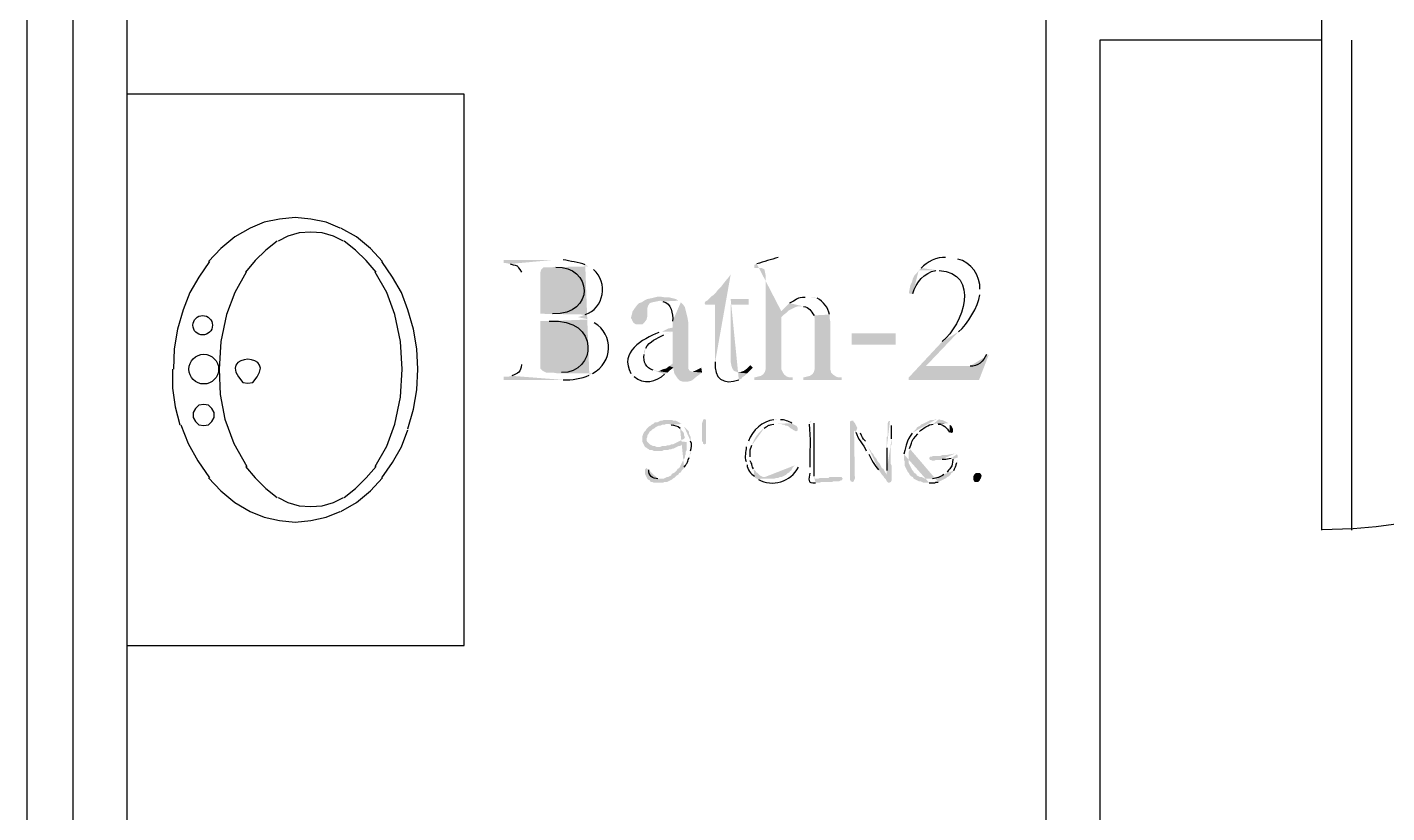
# Model space of a CAD drawing. Header units: inches. Extents: x -167 to 6071, y -6287 to -2731.
# Drawn here: x 790.4 to 879.2, y -5926.6 to -5875.2 of the extents above; entities that cross this region are included whole.
import ezdxf

# ---------------------------------------------------------------- set-up
doc = ezdxf.new("R2010")
doc.units = ezdxf.units.IN
doc.header["$LTSCALE"] = 96
doc.header["$MEASUREMENT"] = 0
doc.layers.add('PDF_Geometry', color=7, linetype='Continuous', true_color=0x4a4a4a)
doc.layers.add('PDF_Solid Fills', color=7, linetype='Continuous')

msp = doc.modelspace()

# ---------------------------------------------------------------- hatches: boundary and pattern name
at = {"layer": 'PDF_Solid Fills', "transparency": 33554559}
h = msp.add_hatch(color=256, dxfattribs=at)
h.paths.add_polyline_path([(839.637, -5890.229), (839.423, -5890.282)], flags=0)
h.paths.add_polyline_path([(838.037, -5890.709), (837.877, -5890.762), (837.877, -5890.975), (838.357, -5890.975), (838.463, -5891.029), (838.517, -5891.029), (838.57, -5891.242), (838.623, -5891.509), (838.623, -5897.535), (838.57, -5897.749), (838.463, -5897.909), (838.303, -5898.015), (837.877, -5898.122), (837.877, -5898.282), (840.383, -5898.282), (840.383, -5898.122), (840.17, -5898.122), (840.01, -5898.069), (839.85, -5897.962), (839.743, -5897.802), (839.637, -5897.589), (839.637, -5894.175), (839.743, -5894.069), (839.957, -5893.909), (839.637, -5893.802)], flags=0)
h = msp.add_hatch(color=256, dxfattribs=at)
h.paths.add_polyline_path([(824.81, -5890.442), (821.503, -5890.442), (821.503, -5890.655), (821.663, -5890.655), (821.93, -5890.709)], flags=0)
h.paths.add_polyline_path([(822.677, -5891.242), (822.677, -5897.269)], flags=0)
h.paths.add_polyline_path([(822.037, -5898.015), (821.823, -5898.069), (821.503, -5898.069), (821.503, -5898.282), (825.397, -5898.282)], flags=0)
h.paths.add_polyline_path([(827.103, -5897.962), (827.317, -5897.855), (825.023, -5897.855), (824.703, -5897.802), (824.277, -5897.802), (824.063, -5897.695), (823.903, -5897.535), (823.903, -5894.442), (824.437, -5894.442), (827.05, -5894.335), (826.837, -5894.282), (826.57, -5894.229), (826.357, -5894.175), (826.57, -5894.122), (826.837, -5894.015), (823.903, -5893.962), (823.903, -5891.295), (823.957, -5891.082), (824.117, -5890.922), (824.597, -5890.922), (827.05, -5890.869), (826.837, -5890.762)], flags=0)
h.paths.add_polyline_path([(825.397, -5890.442), (825.13, -5890.442)], flags=0)
h = msp.add_hatch(color=256, dxfattribs=at)
h.paths.add_polyline_path([(827.05, -5890.869), (824.597, -5890.922), (824.917, -5890.922)], flags=0)
h.paths.add_polyline_path([(824.703, -5893.962), (823.903, -5893.962), (826.837, -5894.015)], flags=0)
h.paths.add_polyline_path([(827.37, -5891.082), (827.21, -5890.975)], flags=0)
h = msp.add_hatch(color=256, dxfattribs=at)
h.paths.add_polyline_path([(850.463, -5890.282), (850.357, -5890.282)], flags=0)
h.paths.add_polyline_path([(848.757, -5890.975), (848.597, -5891.135), (849.93, -5891.135)], flags=0)
h.paths.add_polyline_path([(850.143, -5895.775), (847.957, -5898.122), (849.077, -5897.375), (851.21, -5895.135)], flags=0)
h.paths.add_polyline_path([(852.597, -5892.735), (852.597, -5892.362)], flags=0)
h.paths.add_polyline_path([(851.157, -5890.389), (850.73, -5890.282)], flags=0)
h = msp.add_hatch(color=256, dxfattribs=at)
h.paths.add_polyline_path([(848.597, -5891.135), (848.49, -5891.295), (848.33, -5891.455), (848.223, -5891.669), (848.17, -5891.882), (848.063, -5892.095), (848.01, -5892.362), (847.957, -5892.629), (848.223, -5892.682), (848.223, -5892.629)], flags=0)
h.paths.add_polyline_path([(849.717, -5891.135), (849.93, -5891.135)], flags=0)
h = msp.add_hatch(color=256, dxfattribs=at)
h.paths.add_polyline_path([(836.33, -5891.402), (836.17, -5891.615), (836.117, -5891.669), (835.903, -5891.935), (835.743, -5892.149), (835.53, -5892.362), (835.37, -5892.575), (835.21, -5892.735), (835.05, -5892.842), (834.783, -5893.109), (834.677, -5893.162), (834.623, -5893.269), (834.677, -5893.375), (835.317, -5893.375), (835.317, -5897.109)], flags=0)
h.paths.add_polyline_path([(836.863, -5898.282), (837.077, -5898.175), (837.077, -5898.122), (837.237, -5898.015), (837.397, -5897.855), (836.81, -5897.802), (836.703, -5897.749), (836.543, -5897.695), (836.437, -5897.535), (836.383, -5897.375), (836.33, -5897.109), (836.33, -5893.375), (837.503, -5893.375), (837.503, -5893.002), (836.33, -5893.002)], flags=0)
for points in [[(831.743, -5892.842), (831.583, -5892.842), (831.157, -5892.949), (830.89, -5893.002), (830.677, -5893.109), (830.517, -5893.215), (830.357, -5893.269), (830.197, -5893.429), (830.037, -5893.642), (829.93, -5893.802), (829.877, -5894.015), (829.823, -5894.229), (829.877, -5894.335), (829.983, -5894.549), (830.143, -5894.655), (830.57, -5894.655), (830.73, -5894.495), (830.837, -5894.335), (830.89, -5894.122), (830.89, -5893.589), (830.943, -5893.429), (831.05, -5893.269), (831.21, -5893.215), (831.743, -5893.109), (832.917, -5893.109), (832.757, -5893.002), (832.33, -5892.895), (832.063, -5892.895)], [(840.01, -5893.429), (839.637, -5893.802), (839.957, -5893.909), (840.117, -5893.749), (840.543, -5893.535), (840.703, -5893.482), (840.917, -5893.482)], [(837.61, -5897.322), (837.397, -5897.535), (837.183, -5897.695), (837.023, -5897.749), (836.81, -5897.802), (837.397, -5897.855), (837.557, -5897.695), (837.77, -5897.482)], [(832.33, -5897.375), (832.117, -5897.535), (831.903, -5897.589), (831.69, -5897.695), (831.53, -5897.695), (832.223, -5897.802), (832.383, -5897.642), (832.597, -5897.482)], [(832.223, -5900.895), (831.957, -5900.895), (831.85, -5900.949), (831.743, -5900.949), (831.53, -5901.055), (831.37, -5901.055), (831.263, -5901.162), (831.157, -5901.215), (831.103, -5901.269), (830.997, -5901.322), (830.89, -5901.429), (830.837, -5901.482), (830.783, -5901.589), (830.677, -5901.695), (830.623, -5901.802), (830.57, -5901.962), (830.57, -5902.335), (830.623, -5902.442), (830.677, -5902.549), (830.73, -5902.655), (831.637, -5902.655), (831.477, -5902.655), (831.37, -5902.602), (831.263, -5902.602), (831.05, -5902.495), (830.997, -5902.442), (830.89, -5902.335), (830.837, -5902.229), (830.837, -5902.122), (830.89, -5902.015), (830.89, -5901.909), (830.997, -5901.749), (831.05, -5901.642), (831.157, -5901.589), (831.263, -5901.482), (831.37, -5901.429), (831.423, -5901.375), (831.637, -5901.269), (831.743, -5901.269), (831.85, -5901.215), (832.01, -5901.215), (832.117, -5901.162), (833.13, -5901.162), (833.023, -5901.109), (832.97, -5901.055), (832.757, -5900.949), (832.597, -5900.949), (832.49, -5900.895), (832.383, -5900.895)], [(834.73, -5901.109), (834.73, -5902.442), (834.623, -5902.495), (834.517, -5902.442), (834.517, -5902.335), (834.463, -5902.282), (834.463, -5901.109), (834.517, -5900.949), (834.517, -5900.895), (834.623, -5900.842), (834.73, -5900.895)], [(840.383, -5901.162), (839.37, -5901.162), (839.637, -5901.162), (839.743, -5901.215), (839.85, -5901.215), (839.903, -5901.269), (840.01, -5901.269), (840.117, -5901.322), (840.223, -5901.429), (840.33, -5901.482), (840.383, -5901.535), (840.597, -5901.642), (840.703, -5901.589), (840.703, -5901.429), (840.65, -5901.322), (840.597, -5901.269), (840.49, -5901.215)], [(844.223, -5900.949), (844.117, -5901.002), (844.117, -5904.789), (844.17, -5904.895), (844.277, -5904.949), (844.383, -5904.895), (844.383, -5904.842), (844.437, -5904.735), (844.383, -5901.535), (844.597, -5901.429), (844.543, -5901.322), (844.49, -5901.215), (844.437, -5901.109), (844.383, -5901.055), (844.33, -5900.949)], [(832.97, -5902.282), (832.543, -5902.495), (832.437, -5902.495), (832.33, -5902.549), (832.223, -5902.549), (832.063, -5902.602), (831.85, -5902.602), (831.743, -5902.655), (830.73, -5902.655), (830.837, -5902.709), (830.89, -5902.762), (830.997, -5902.815), (831.05, -5902.869), (831.21, -5902.869), (831.317, -5902.922), (831.85, -5902.922), (831.957, -5902.869), (832.223, -5902.869), (832.33, -5902.815), (832.437, -5902.815), (832.543, -5902.762), (832.597, -5902.762), (832.917, -5902.602), (833.023, -5902.602), (833.13, -5902.495), (833.343, -5902.389), (833.397, -5902.335)], [(852.383, -5904.949), (852.277, -5904.949), (852.223, -5904.895), (852.17, -5904.789), (852.17, -5904.575), (852.223, -5904.469), (852.33, -5904.362), (852.597, -5904.362), (852.65, -5904.415), (852.703, -5904.522), (852.703, -5904.575), (852.65, -5904.735), (852.597, -5904.789), (852.597, -5904.842), (852.49, -5904.949)], [(843.423, -5904.629), (842.783, -5904.629), (842.73, -5904.682), (842.143, -5904.682), (842.037, -5904.735), (841.77, -5904.735), (843.637, -5904.735), (843.583, -5904.629), (843.53, -5904.629)]]:
    msp.add_hatch(color=256, dxfattribs=at).paths.add_polyline_path(points)
h = msp.add_hatch(color=256, dxfattribs=at)
h.paths.add_polyline_path([(841.343, -5892.842), (841.183, -5892.895)], flags=0)
h.paths.add_polyline_path([(840.17, -5893.269), (840.01, -5893.429), (840.917, -5893.482), (841.077, -5893.482)], flags=0)
h.paths.add_polyline_path([(841.77, -5894.069), (841.823, -5894.335), (841.823, -5897.535), (841.77, -5897.749), (841.663, -5897.909), (841.503, -5898.015), (841.077, -5898.122), (841.077, -5898.282), (843.583, -5898.282), (843.583, -5898.122), (843.37, -5898.122), (843.21, -5898.069), (843.05, -5897.962), (842.89, -5897.802), (842.837, -5897.589), (842.837, -5894.495), (842.783, -5894.229), (842.783, -5894.015)], flags=0)
h.paths.add_polyline_path([(841.983, -5892.949), (841.77, -5892.895), (841.557, -5892.895)], flags=0)
h = msp.add_hatch(color=256, dxfattribs=at)
h.paths.add_polyline_path([(832.917, -5893.109), (831.743, -5893.109), (831.903, -5893.162)], flags=0)
h.paths.add_polyline_path([(832.543, -5894.442), (832.543, -5894.869), (832.277, -5894.922), (831.85, -5895.135), (832.543, -5895.135), (832.543, -5897.215), (832.33, -5897.375), (832.597, -5897.482), (832.597, -5897.589), (832.65, -5897.855), (832.863, -5898.175), (833.023, -5898.335), (833.183, -5898.389), (833.557, -5898.389), (833.77, -5898.335), (833.983, -5898.175), (834.09, -5898.069), (834.25, -5897.962), (834.463, -5897.802), (833.823, -5897.749), (833.663, -5897.695), (833.557, -5897.535), (833.557, -5894.495), (833.503, -5894.175), (833.45, -5893.962), (833.397, -5893.749), (833.343, -5893.535), (833.237, -5893.375), (833.077, -5893.215)], flags=0)
h = msp.add_hatch(color=256, dxfattribs=at)
h.paths.add_polyline_path([(827.05, -5894.335), (824.437, -5894.442), (824.49, -5894.442)], flags=0)
h.paths.add_polyline_path([(825.29, -5897.802), (825.023, -5897.855), (827.317, -5897.855)], flags=0)
h.paths.add_polyline_path([(827.423, -5894.549), (827.263, -5894.442)], flags=0)
h = msp.add_hatch(color=256, dxfattribs=at)
h.paths.add_polyline_path([(831.85, -5895.135), (831.637, -5895.189)], flags=0)
h.paths.add_polyline_path([(829.823, -5897.855), (829.983, -5898.069), (830.037, -5898.069)], flags=0)
h.paths.add_polyline_path([(832.01, -5897.909), (832.223, -5897.802), (831.53, -5897.695), (831.263, -5897.642)], flags=0)
h.paths.add_polyline_path([(830.677, -5896.629), (830.677, -5896.415), (830.783, -5896.202)], flags=0)
h.paths.add_polyline_path([(831.957, -5895.349), (832.223, -5895.242), (832.543, -5895.135)], flags=0)
h = msp.add_hatch(color=256, dxfattribs=at)
h.paths.add_polyline_path([(853.077, -5896.575), (853.023, -5896.629)], flags=0)
h.paths.add_polyline_path([(851.957, -5897.375), (849.077, -5897.375), (847.957, -5898.122), (847.957, -5898.282), (852.543, -5898.282), (853.183, -5896.629)], flags=0)
h = msp.add_hatch(color=256, dxfattribs=at)
h.paths.add_polyline_path([(839.37, -5900.842), (839.263, -5900.842), (839.157, -5900.895)], flags=0)
h.paths.add_polyline_path([(837.503, -5902.282), (837.45, -5902.389), (837.397, -5902.495), (837.343, -5902.655)], flags=0)
h.paths.add_polyline_path([(837.343, -5903.615), (837.343, -5903.722), (837.397, -5903.829)], flags=0)
h.paths.add_polyline_path([(837.877, -5904.575), (837.93, -5904.682), (838.037, -5904.735), (839.05, -5904.735), (838.943, -5904.735), (838.783, -5904.682), (838.677, -5904.682), (838.57, -5904.629), (838.463, -5904.629), (838.25, -5904.522), (838.197, -5904.469), (838.09, -5904.362), (837.983, -5904.309), (837.983, -5904.255), (837.877, -5904.149), (837.823, -5904.095)], flags=0)
h.paths.add_polyline_path([(837.61, -5903.562), (837.61, -5903.295)], flags=0)
h.paths.add_polyline_path([(838.517, -5901.429, 0.162278), (837.717, -5902.549)], flags=0)
h.paths.add_polyline_path([(839.157, -5901.162), (840.383, -5901.162), (840.33, -5901.109)], flags=0)
h.paths.add_polyline_path([(839.583, -5900.895), (839.477, -5900.842)], flags=0)
h = msp.add_hatch(color=256, dxfattribs=at)
h.paths.add_polyline_path([(849.77, -5900.842), (849.717, -5900.842), (849.61, -5900.895), (849.397, -5900.895), (849.29, -5900.949), (849.183, -5901.002), (848.863, -5901.162), (848.81, -5901.162), (848.703, -5901.269), (848.49, -5901.375), (848.437, -5901.482), (848.33, -5901.589), (848.277, -5901.642), (848.17, -5901.749)], flags=0)
h.paths.add_polyline_path([(847.637, -5903.135), (847.637, -5903.509), (847.69, -5903.615), (847.69, -5903.882), (847.743, -5903.989), (847.797, -5904.095), (847.85, -5904.202), (847.903, -5904.309), (847.957, -5904.362), (848.01, -5904.469), (848.117, -5904.575), (848.223, -5904.629), (848.277, -5904.735), (848.597, -5904.895), (848.703, -5904.895), (848.917, -5905.002), (849.29, -5905.002)], flags=0)
h.paths.add_polyline_path([(849.877, -5904.949), (850.303, -5904.735), (849.023, -5904.735), (848.81, -5904.629), (848.703, -5904.629), (848.49, -5904.522), (848.437, -5904.415), (848.33, -5904.362), (848.277, -5904.309), (848.223, -5904.202), (848.17, -5904.149), (848.117, -5904.042), (848.063, -5903.935), (848.01, -5903.829), (847.957, -5903.722), (847.957, -5902.975), (848.01, -5902.869), (848.01, -5902.762)], flags=0)
h.paths.add_polyline_path([(848.543, -5901.802), (848.597, -5901.749), (848.65, -5901.642)], flags=0)
h.paths.add_polyline_path([(849.557, -5901.162), (849.663, -5901.162), (849.77, -5901.109), (850.517, -5901.109), (850.463, -5901.055), (850.143, -5900.895), (850.037, -5900.895), (849.93, -5900.842)], flags=0)
h = msp.add_hatch(color=256, dxfattribs=at)
h.paths.add_polyline_path([(833.13, -5901.162), (832.223, -5901.162), (832.33, -5901.162), (832.437, -5901.215)], flags=0)
h.paths.add_polyline_path([(833.023, -5901.429), (833.077, -5901.482), (833.13, -5901.589), (833.237, -5901.695), (833.29, -5901.802), (833.29, -5901.909), (833.343, -5902.015), (833.29, -5902.122), (833.183, -5902.175), (832.97, -5902.282), (833.397, -5902.335), (833.45, -5902.335), (833.45, -5902.869), (833.397, -5902.975), (833.397, -5903.135), (833.343, -5903.242), (833.343, -5903.349), (833.29, -5903.455), (833.237, -5903.509), (833.183, -5903.615), (833.13, -5903.722), (833.077, -5903.829), (833.023, -5903.935), (832.97, -5904.042), (832.863, -5904.095), (832.81, -5904.202), (832.703, -5904.309), (832.49, -5904.415), (832.437, -5904.522), (832.223, -5904.629), (832.17, -5904.629), (831.957, -5904.735), (831.583, -5904.735), (832.49, -5904.789), (832.543, -5904.735), (832.65, -5904.682), (832.703, -5904.629), (832.81, -5904.522), (832.917, -5904.469), (832.97, -5904.362), (833.077, -5904.309), (833.13, -5904.202), (833.237, -5904.095), (833.29, -5903.989)], flags=0)
h.paths.add_polyline_path([(833.61, -5903.349), (833.663, -5903.295), (833.663, -5903.189), (833.717, -5903.082), (833.717, -5902.922)], flags=0)
h.paths.add_polyline_path([(833.717, -5902.282), (833.717, -5902.015), (833.663, -5901.909), (833.61, -5901.802), (833.61, -5901.695), (833.557, -5901.589), (833.503, -5901.535), (833.397, -5901.429), (833.343, -5901.375), (833.29, -5901.322), (833.237, -5901.215)], flags=0)
h = msp.add_hatch(color=256, dxfattribs=at)
h.paths.add_polyline_path([(841.61, -5900.949), (841.503, -5901.002), (841.45, -5901.162)], flags=0)
h.paths.add_polyline_path([(841.503, -5903.989), (841.503, -5904.362)], flags=0)
h.paths.add_polyline_path([(841.877, -5905.002), (842.09, -5905.002), (842.25, -5904.949), (842.943, -5904.949), (843.05, -5904.895), (843.423, -5904.895), (843.53, -5904.842), (843.583, -5904.842), (843.637, -5904.735), (841.77, -5904.735), (841.77, -5904.575)], flags=0)
h.paths.add_polyline_path([(841.77, -5901.109), (841.717, -5901.002)], flags=0)
h = msp.add_hatch(color=256, dxfattribs=at)
h.paths.add_polyline_path([(844.597, -5901.429), (844.383, -5901.535), (844.383, -5901.589), (844.49, -5901.695)], flags=0)
h.paths.add_polyline_path([(845.183, -5902.922), (845.237, -5903.029), (845.343, -5903.135)], flags=0)
h.paths.add_polyline_path([(845.983, -5904.149), (846.09, -5904.309), (846.197, -5904.469), (846.517, -5904.469), (846.463, -5904.362), (846.41, -5904.309), (846.357, -5904.202), (846.303, -5904.095), (846.197, -5904.042), (846.143, -5903.935), (846.09, -5903.829), (846.037, -5903.722), (845.93, -5903.615), (845.877, -5903.509), (845.823, -5903.402), (845.717, -5903.295), (845.663, -5903.189), (845.61, -5903.082), (845.557, -5903.082), (845.503, -5902.975), (845.45, -5902.869), (845.397, -5902.815), (845.343, -5902.709), (845.29, -5902.602), (845.183, -5902.389), (845.13, -5902.282)], flags=0)
h.paths.add_polyline_path([(844.81, -5901.749), (844.757, -5901.642), (844.703, -5901.535)], flags=0)
h = msp.add_hatch(color=256, dxfattribs=at)
h.paths.add_polyline_path([(846.73, -5900.949), (846.623, -5901.002), (846.57, -5901.162), (846.57, -5901.962), (846.517, -5902.015), (846.517, -5902.709)], flags=0)
h.paths.add_polyline_path([(846.517, -5904.202), (846.517, -5904.469), (846.197, -5904.469), (846.303, -5904.575), (846.357, -5904.682), (846.463, -5904.789), (846.517, -5904.895), (846.623, -5905.002), (846.677, -5905.002), (846.783, -5904.949), (846.837, -5904.842), (846.837, -5903.882), (846.783, -5903.775), (846.783, -5902.602), (846.837, -5902.495), (846.837, -5902.122)], flags=0)
h.paths.add_polyline_path([(846.837, -5901.269), (846.837, -5901.002)], flags=0)
h = msp.add_hatch(color=256, dxfattribs=at)
h.paths.add_polyline_path([(850.517, -5901.109), (849.77, -5901.109), (849.877, -5901.162)], flags=0)
h.paths.add_polyline_path([(850.623, -5901.695), (850.73, -5901.749), (850.837, -5901.695), (850.837, -5901.482), (850.783, -5901.375), (850.73, -5901.269), (850.623, -5901.215)], flags=0)
h = msp.add_hatch(color=256, dxfattribs=at)
h.paths.add_polyline_path([(850.997, -5903.082), (850.41, -5903.189), (850.143, -5903.189), (850.037, -5903.242), (849.557, -5903.242), (849.45, -5903.295), (849.343, -5903.295), (849.29, -5903.402), (849.343, -5903.509), (849.397, -5903.509), (849.503, -5903.562), (849.61, -5903.562), (849.717, -5903.509), (850.037, -5903.509), (850.143, -5903.455)], flags=0)
h.paths.add_polyline_path([(850.73, -5903.402), (850.837, -5903.402), (851.157, -5903.349), (851.157, -5903.242), (851.103, -5903.135)], flags=0)
h = msp.add_hatch(color=256, dxfattribs=at)
h.paths.add_polyline_path([(851.157, -5903.349), (850.837, -5903.402), (850.837, -5903.455)], flags=0)
h.paths.add_polyline_path([(850.463, -5904.309), (850.357, -5904.362), (850.357, -5904.415), (850.25, -5904.469)], flags=0)
h.paths.add_polyline_path([(849.503, -5904.735), (849.343, -5904.735), (850.303, -5904.735), (850.41, -5904.682), (850.463, -5904.629), (850.57, -5904.575), (850.677, -5904.469), (850.73, -5904.362), (850.837, -5904.309), (850.89, -5904.202)], flags=0)
h.paths.add_polyline_path([(851.103, -5903.669), (851.157, -5903.562), (851.157, -5903.455)], flags=0)
h = msp.add_hatch(color=256, dxfattribs=at)
h.paths.add_polyline_path([(830.837, -5904.042), (830.783, -5904.095), (830.73, -5904.149), (830.73, -5904.415), (830.783, -5904.522), (830.837, -5904.629), (830.89, -5904.735), (830.943, -5904.789), (831.05, -5904.842), (831.103, -5904.949), (831.21, -5904.949), (831.317, -5905.002), (831.903, -5905.002), (832.01, -5904.949), (832.17, -5904.949), (832.49, -5904.789), (831.583, -5904.735)], flags=0)
h.paths.add_polyline_path([(830.997, -5904.149), (830.943, -5904.042)], flags=0)
h = msp.add_hatch(color=256, dxfattribs=at)
h.paths.add_polyline_path([(840.597, -5903.829), (840.49, -5903.882), (840.383, -5903.989), (840.33, -5904.095), (840.277, -5904.202), (840.17, -5904.255), (840.17, -5904.309), (840.063, -5904.362), (839.957, -5904.469), (839.85, -5904.522), (839.637, -5904.629), (839.53, -5904.629), (839.423, -5904.682), (839.317, -5904.682), (839.157, -5904.735), (838.037, -5904.735), (838.143, -5904.789)], flags=0)
h.paths.add_polyline_path([(840.757, -5903.989), (840.703, -5903.882)], flags=0)

# ---------------------------------------------------------------- linework, layer by layer
at = {"layer": 'PDF_Geometry', "color": 7}
msp.add_lwpolyline([(793.397, -5581.109), (793.397, -6048.575), (791.903, -6048.575), (790.41, -6048.575), (790.41, -5581.109), (791.903, -5581.109)], close=True, dxfattribs=at)
for points in [[(796.917, -5819.082), (796.917, -5957.589), (856.917, -5957.589), (856.917, -5871.562)], [(874.89, -5872.575), (874.89, -5876.095), (874.89, -5908.095)], [(874.89, -5876.095), (860.437, -5876.095), (860.437, -5990.815)], [(876.863, -5876.095), (876.863, -5908.095)]]:
    msp.add_lwpolyline(points, dxfattribs=at)
at = {"layer": 'PDF_Geometry'}
msp.add_lwpolyline([(874.89, -5908.042), (876.97, -5907.989, 0.376096), (906.783, -5878.175), (906.837, -5876.095)], format="xyb", dxfattribs=at)
for points in [[(796.917, -5915.615), (818.943, -5915.615), (818.943, -5879.615), (796.917, -5879.615)], [(810.837, -5888.362), (809.93, -5887.989), (808.917, -5887.775), (807.903, -5887.669), (806.89, -5887.775), (805.877, -5887.989), (804.97, -5888.362), (803.957, -5888.949), (803.05, -5889.695), (802.25, -5890.549)], [(813.61, -5890.549), (812.81, -5889.695), (811.903, -5888.949), (810.89, -5888.362)], [(806.73, -5889.215), (805.983, -5889.802), (805.29, -5890.495), (804.65, -5891.242)], [(811.05, -5889.215), (810.41, -5888.895), (809.663, -5888.682), (808.917, -5888.629), (808.17, -5888.682), (807.423, -5888.895), (806.783, -5889.215)], [(813.183, -5891.242), (812.543, -5890.495), (811.85, -5889.802), (811.103, -5889.215)], [(802.303, -5890.549), (801.61, -5891.562), (801.023, -5892.575), (800.597, -5893.695), (800.223, -5894.975), (800.01, -5896.255), (799.957, -5897.589)], [(815.263, -5901.482), (815.637, -5900.202), (815.85, -5898.922), (815.903, -5897.589), (815.85, -5896.255), (815.637, -5894.975), (815.263, -5893.695), (814.837, -5892.575), (814.25, -5891.562), (813.557, -5890.549)], [(804.703, -5891.242), (803.957, -5892.575), (803.423, -5894.015), (803.05, -5895.775), (802.943, -5897.589), (802.997, -5899.242), (803.317, -5900.842), (803.903, -5902.442), (804.757, -5903.935)], [(813.13, -5903.935), (813.877, -5902.602), (814.41, -5901.162), (814.783, -5899.402), (814.89, -5897.589), (814.783, -5895.775), (814.41, -5894.015), (813.877, -5892.575), (813.13, -5891.242)], [(799.903, -5897.589), (799.903, -5898.815), (800.063, -5900.042), (800.383, -5901.215)], [(804.49, -5898.442), (804.81, -5898.495), (805.13, -5898.442)], [(800.437, -5901.215), (800.917, -5902.442), (801.557, -5903.562), (802.303, -5904.682)], [(813.557, -5904.682), (814.25, -5903.669), (814.837, -5902.655), (815.263, -5901.535)], [(804.65, -5903.935), (805.29, -5904.682), (805.983, -5905.375), (806.73, -5905.962)], [(811.103, -5905.962), (811.85, -5905.375), (812.543, -5904.682), (813.183, -5903.935)], [(802.25, -5904.682), (803.05, -5905.535), (803.957, -5906.282), (804.97, -5906.869), (805.877, -5907.242), (806.89, -5907.455), (807.903, -5907.562), (808.917, -5907.455), (809.93, -5907.242), (810.837, -5906.869)], [(810.89, -5906.869), (811.903, -5906.282), (812.81, -5905.535), (813.61, -5904.682)], [(806.783, -5905.962), (807.423, -5906.282), (808.17, -5906.495), (808.917, -5906.549), (809.663, -5906.495), (810.41, -5906.282), (811.05, -5905.962)]]:
    msp.add_lwpolyline(points, dxfattribs=at)
msp.add_lwpolyline([(801.93, -5901.269), (802.25, -5901.215), (802.463, -5901.002), (802.623, -5900.735), (802.623, -5900.415), (802.463, -5900.149), (802.25, -5899.935), (801.93, -5899.882), (801.61, -5899.935), (801.397, -5900.149), (801.237, -5900.415), (801.237, -5900.735), (801.397, -5901.002), (801.61, -5901.215)], close=True, dxfattribs=at)
for centre, radius in [((801.865, -5894.712), 0.637), ((801.939, -5897.58), 0.969)]:
    msp.add_circle(centre, radius, dxfattribs=at)
for points in [[(850.357, -5890.282), (849.818, -5890.239), (849.123, -5890.59), (848.757, -5890.975)], [(821.93, -5890.709), (822.542, -5890.872), (822.3, -5890.706), (822.677, -5891.242)], [(824.917, -5890.922), (827.266, -5890.808), (827.558, -5894.057), (824.703, -5893.962)], [(826.837, -5890.762), (826.418, -5890.627), (825.832, -5890.516), (825.397, -5890.442)], [(826.837, -5894.015), (828.073, -5893.635), (828.358, -5891.905), (827.37, -5891.082)], [(839.423, -5890.282), (838.96, -5890.424), (838.497, -5890.553), (838.037, -5890.709)], [(848.223, -5892.629), (848.438, -5891.923), (848.963, -5891.272), (849.717, -5891.135)], [(849.93, -5891.135), (852.648, -5891.306), (851.497, -5894.679), (850.143, -5895.775)], [(852.597, -5892.362), (852.652, -5891.533), (852.004, -5890.552), (851.157, -5890.389)], [(841.183, -5892.895), (840.688, -5892.851), (840.557, -5893.106), (840.17, -5893.269)], [(851.21, -5895.135), (851.792, -5894.654), (852.472, -5893.487), (852.597, -5892.735)], [(831.903, -5893.162), (832.478, -5893.271), (832.559, -5893.968), (832.543, -5894.442)], [(841.077, -5893.482), (841.466, -5893.523), (841.58, -5893.789), (841.77, -5894.069)], [(842.783, -5894.015), (842.693, -5893.571), (842.391, -5893.155), (841.983, -5892.949)], [(824.49, -5894.442), (827.881, -5894.214), (827.569, -5897.887), (825.29, -5897.802)], [(827.317, -5897.855), (828.649, -5897.145), (828.729, -5895.314), (827.423, -5894.549)], [(831.637, -5895.189), (830.56, -5895.623), (829.031, -5896.455), (829.823, -5897.855)], [(830.783, -5896.202), (831.042, -5895.757), (831.513, -5895.555), (831.957, -5895.349)], [(805.13, -5898.442), (807.089, -5896.437), (802.531, -5896.437), (804.49, -5898.442)], [(822.677, -5897.269), (822.624, -5897.818), (822.489, -5897.811), (822.037, -5898.015)], [(831.263, -5897.642), (830.776, -5897.525), (830.632, -5897.087), (830.677, -5896.629)], [(835.317, -5897.109), (835.208, -5898.214), (835.864, -5898.622), (836.863, -5898.282)], [(853.023, -5896.629), (852.84, -5897.053), (852.452, -5897.441), (851.957, -5897.375)], [(825.397, -5898.282), (825.98, -5898.275), (826.574, -5898.227), (827.103, -5897.962)], [(830.037, -5898.069), (830.59, -5898.634), (831.508, -5898.379), (832.01, -5897.909)], [(839.157, -5900.895), (838.405, -5900.946), (837.746, -5901.589), (837.503, -5902.282)], [(840.33, -5901.109), (840.118, -5900.992), (839.823, -5900.859), (839.583, -5900.895)], [(832.437, -5901.215), (832.635, -5901.243), (832.872, -5901.276), (833.023, -5901.429)], [(838.517, -5901.429), (838.916, -5901.185), (838.722, -5901.276), (839.157, -5901.162)], [(841.45, -5901.162), (841.558, -5902.039), (841.48, -5903.075), (841.503, -5903.989)], [(841.77, -5904.575), (841.77, -5903.42), (841.77, -5902.264), (841.77, -5901.109)], [(844.49, -5901.695), (844.637, -5902.13), (844.999, -5902.507), (845.183, -5902.922)], [(845.13, -5902.282), (844.928, -5902.109), (844.896, -5902.001), (844.81, -5901.749)], [(846.837, -5902.122), (846.837, -5901.838), (846.837, -5901.553), (846.837, -5901.269)], [(848.17, -5901.749), (847.756, -5902.374), (847.826, -5902.435), (847.637, -5903.135)], [(848.65, -5901.642), (848.918, -5901.451), (849.217, -5901.199), (849.557, -5901.162)], [(849.877, -5901.162), (850.206, -5901.162), (850.444, -5901.441), (850.623, -5901.695)], [(833.717, -5902.922), (833.727, -5902.719), (833.854, -5902.48), (833.717, -5902.282)], [(837.343, -5902.655), (837.343, -5902.967), (837.199, -5903.311), (837.343, -5903.615)], [(837.61, -5903.295), (837.627, -5902.834), (837.547, -5902.969), (837.717, -5902.549)], [(848.01, -5902.762), (848.244, -5902.1), (848.074, -5902.369), (848.543, -5901.802)], [(833.29, -5903.989), (833.554, -5903.589), (833.462, -5903.823), (833.61, -5903.349)], [(837.823, -5904.095), (837.588, -5903.678), (837.846, -5903.98), (837.61, -5903.562)], [(845.343, -5903.135), (845.49, -5903.43), (845.765, -5903.916), (845.983, -5904.149)], [(846.517, -5902.709), (846.517, -5903.207), (846.517, -5903.704), (846.517, -5904.202)], [(850.143, -5903.455), (850.538, -5903.485), (850.47, -5903.403), (850.73, -5903.402)], [(850.837, -5903.455), (850.763, -5904.064), (850.734, -5903.901), (850.463, -5904.309)], [(831.583, -5904.735), (831.246, -5904.741), (830.934, -5904.535), (830.997, -5904.149)], [(837.397, -5903.829), (837.423, -5904.129), (837.638, -5904.428), (837.877, -5904.575)], [(838.143, -5904.789), (839.027, -5905.292), (840.265, -5904.94), (840.757, -5903.989)], [(841.503, -5904.362), (841.452, -5904.752), (841.281, -5905.081), (841.877, -5905.002)], [(850.89, -5904.202), (851.084, -5903.87), (851.001, -5903.908), (851.103, -5903.669)], [(849.29, -5905.002), (849.75, -5905.031), (849.596, -5904.967), (849.877, -5904.949)], [(850.25, -5904.469), (850.004, -5904.596), (849.783, -5904.721), (849.503, -5904.735)]]:
    msp.add_open_spline(points, degree=3, dxfattribs=at)
at = {"layer": 'PDF_Solid Fills', "transparency": 33554559}
for points in [[(844.223, -5895.989), (847.103, -5895.989), (844.223, -5895.242), (847.103, -5895.242)], [(834.41, -5897.482), (833.983, -5897.695), (834.463, -5897.802), (833.823, -5897.749)]]:
    msp.add_solid(points, dxfattribs=at)

doc.saveas('drawing.dxf')
